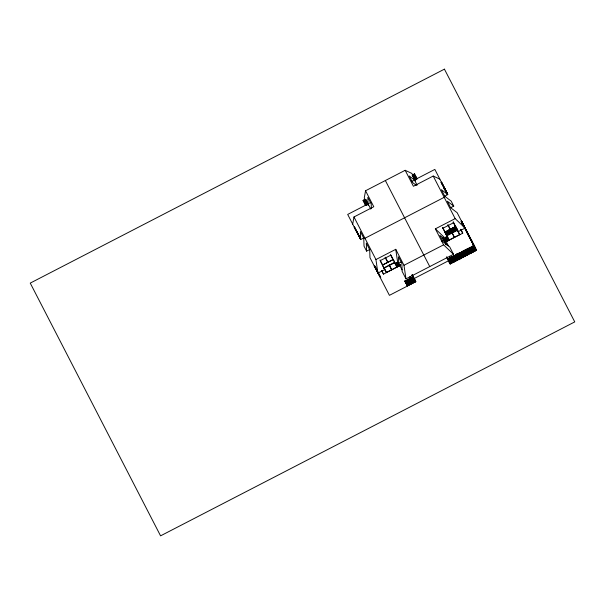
<?xml version="1.0" encoding="UTF-8"?>
<svg xmlns="http://www.w3.org/2000/svg" width="605" height="605" viewBox="0 0 605 605"><rect width="100%" height="100%" fill="white"/><g stroke="black" fill="none" stroke-linecap="round" stroke-linejoin="round"><path stroke-width="0.91" d="M397.243 263.704L397.856 263.561A1.437 0.855 -27.3 0 0 397.485 263.712L397.47 263.591M446.006 238.423L446.15 238.733A1.437 0.855 -27.3 0 0 445.825 238.869L445.787 238.801A1.437 0.855 -27.3 0 1 446.119 238.589L446.24 238.748M446.029 238.151L446.361 238.657L445.855 238.899M446.339 238.544L446.172 238.226M357.971 233.976L358.425 233.938M358.205 234.188L358.213 233.772M374.351 266.155L380.681 277.604L374.283 266.109L374.699 265.943L374.465 266.465L374.283 266.109M444.804 189.395L444.463 189.161L444.478 189.622M444.675 189.516L444.69 188.964M352.692 224.152L353.978 216.968L373.784 206.736L365.556 190.764L405.168 170.3L411.801 173.393L415.643 180.85L409.23 175.979L412.618 182.544L416.316 185.349M365.556 190.764L364.263 197.948L368.105 205.405L367.832 197.366L371.213 203.93L371.372 208.566M398.309 266.185L396.585 262.623M398.657 265.451L397.213 262.903M446.437 239.482L447.019 240.601L445.59 241.334M448.313 259.038L450.982 263.379L448.199 258.819L447.7 259.091M397.356 263.893L397.19 263.394M397.553 263.788L397.349 263.44L397.477 263.901M444.811 232.018L446.135 234.483L456.783 228.841M363.597 200.308L364.127 200.391L366.138 205.072L363.923 200.278M364.989 199.945L364.233 200.338L366.57 204.853L364.558 200.172L364.013 200.043M365.118 199.658L364.225 200.066L366.244 204.747L363.9 200.232M367.764 204.233L365.095 199.892L365.314 199.37M412.686 175.178C417.979 182.551 413.207 180.252 412.791 174.845L413.336 174.974C418.342 182.823 413.517 179.375 413.223 174.618L413.775 174.747L415.786 179.428L413.449 174.913L414.206 174.527L416.542 179.035L413.88 174.694L414.334 174.24M413.033 175.185L413.117 174.807L415.454 179.322L413.465 174.686M414.206 174.527L415.892 179.103L413.449 174.913M405.289 281.038L405.728 280.954M405.191 281.37L405.38 280.803M407.21 282.883L405.728 280.811M405.811 280.584L405.622 281.143L408.262 285.447L405.925 280.932L405.403 280.849M406.136 280.546L408.798 284.894L406.167 280.735M406.242 280.357L406.031 280.879L408.375 285.394L406.356 280.712L405.834 280.629M406.568 280.327L409.237 284.668L406.598 280.508M406.9 280.433L407.331 279.934L409.668 284.448L406.9 280.433L409.562 284.774L407.006 280.244M409.388 283.647L407.331 280.206L407.543 279.684L408.088 279.812L410.432 284.327L407.762 279.979L407.974 279.465L408.526 279.593L410.863 284.1L408.201 279.76L408.413 279.238L408.957 279.366L411.294 283.881L408.738 279.344M409.608 278.897L412.141 283.39C410.054 277.521 407.233 277.022 411.506 283.495L409.517 278.86M409.177 279.124L411.408 283.821L409.388 279.139L408.761 279.245L411.075 283.715L409.063 279.034L409.411 279.185M411.929 281.385L410.364 278.368L410.061 278.716M410.145 278.345L409.933 278.86L412.595 283.208L410.258 278.693L409.736 278.61M410.492 278.497L410.795 278.141L412.807 282.822M410.931 278.27L411.362 278.043M411.029 277.937L410.818 278.459L410.077 277.037M411.256 278.232L412.118 277.513M412.096 277.468L412.852 277.355L414.871 282.036L412.852 277.355M412.557 277.566L414.478 281.015M448.449 258.887L449.076 258.645L451.065 263.281M449.689 256.573L450.392 258.017L449.825 257.843L449.613 258.365L451.958 262.88L449.939 258.199L449.394 258.07C449.507 262.464 454.582 266.495 449.507 258.418L448.849 258.479L451.194 262.993L449.56 259.061M448.774 258.857L451.088 263.326M449.417 258.116L451.602 262.729M449.848 257.889L449.931 258.448M450.173 257.851L452.616 261.768M450.612 257.768L450.906 257.42L452.903 262.056M450.506 257.957L451.239 257.526L453.576 262.041L450.914 257.692C453.379 257.624 455.293 267.44 451.043 257.548M451.148 257.216L451.693 257.344C458.9 271.456 447.155 250.13 452.933 259.205M451.368 257.511L451.451 257.14L453.788 261.655L453.916 261.103M452.661 258.403C449.802 254.471 456.011 259.25 454.552 261.534L452.109 257.08L451.557 256.951M452.669 256.565L452.343 256.875M453.1 256.346L454.794 260.407M454.295 255.998C452.351 254.826 460.602 267.357 454.272 255.96L453.621 256.021L455.958 260.536M453.621 256.165L455.852 260.861L453.841 256.18L453.205 256.286L455.527 260.755L453.508 256.074L453.863 256.225M454.158 255.605L455.164 255.552L457.153 260.195L454.816 255.681L455.376 255.31M454.612 255.423L454.378 255.9L456.722 260.415L454.703 255.734M455.792 255.045L455.247 255.454L457.584 259.969L455.573 255.287L455.051 255.204M458.083 258.494L456.238 254.531L459.21 259.076L456.571 254.773M457.546 254.138L460.08 258.63L457.758 254.153L457.214 254.032L458.265 256.452M457.108 254.357C464.784 269.853 453.168 245.562 458.159 256.512M460.178 258.297L457.539 253.994L458.628 253.707L460.639 258.388L458.303 253.873L458.514 253.359L458.651 253.752M458.106 253.624L457.887 254.145L460.208 258.615L458.189 253.934M458.514 253.359L459.49 253.261M458.968 253.177L458.734 253.654L461.07 258.169L459.059 253.487M459.301 253.283L459.732 253.064L462.265 257.548L459.929 253.034L459.377 252.913M459.399 252.951L459.165 253.427L461.509 257.942L459.271 253.102M459.626 253.245L460.602 252.61L463.135 257.102L460.791 252.588L460.269 252.504M460.488 252.799L460.919 252.3L462.038 254.471M462.159 254.44C460.012 252.293 461.312 250.81 462.485 254.274M461.464 252.02L464.103 256.323L463.581 256.112M461.895 251.801L462.522 251.695L464.867 256.21L462.311 251.672M461.872 251.899L464.428 256.429L461.872 251.899L464.209 256.27L462.22 251.635M462.326 251.574L462.961 251.468L464.95 256.112M463.286 251.309L463.279 250.893L463.09 251.461L465.729 255.764L463.392 251.249L462.855 251.529M462.659 251.68L462.848 251.12M466.576 255.272L463.71 250.674L464.648 252.875M463.71 250.674L463.498 251.188L465.842 255.703L463.823 251.022L463.279 250.893M442.641 237.659L446.278 244.7M464.421 250.44C466.1 248.874 465.82 256.278 467.605 254.743L465.283 250.266L464.935 250.508M464.443 250.478L462.742 251.589M465.57 249.903L466.281 249.752L468.618 254.266L468.247 254.463C467.794 253.85 465.109 248.64 466.304 249.797M465.699 249.699L465.411 250.205L467.748 254.72L468.119 254.523L465.782 250.009L465.177 249.918L466.788 253.48M467.128 249.562C465.048 248.383 468.603 253.608 468.746 254.206C469.556 253.563 467.559 249.464 466.175 249.404M466.697 249.184L467.302 249.283L469.616 253.752C467.597 253.586 466.084 247.536 468.126 249.048M466.924 249.479L467.037 249.086L467.257 249.502M468.051 248.761L468.769 248.466L471.113 252.981L470.735 253.177L468.399 248.663L469.268 248.209C472.906 254.047 471.56 254.735 468.898 248.405C469.518 246.22 472.475 252.61 471.371 252.572C466.115 244.231 471.87 248.572 471.734 252.663L469.389 248.148L469.661 247.596L469.911 247.937L470.425 247.392L472.717 251.824M471.756 246.923L471.408 247.165L473.723 251.635L474.101 251.438L471.756 246.923L471.159 246.825L472.951 250.75M471.023 247.173L473.223 251.892L473.602 251.695L471.257 247.18L473.239 251.604L472.868 251.801L470.546 247.475M472.044 246.56L472.611 246.734M471.65 246.568L472.255 246.666L474.6 251.181L474.222 251.377L471.885 246.863L472.172 246.356L472.777 246.454L475.091 250.924C473.08 250.757 471.56 244.707 473.602 246.22M472.407 246.643L472.52 246.258L472.732 246.666M473.776 245.94C472.649 245.706 475.091 252.149 476.468 250.137L476.158 250.538L473.586 245.57M445.817 238.831L446.082 238.181M398.619 265.383L399.958 264.71M451.164 228.887L452.253 230.989M451.005 231.798L449.848 229.56M363.431 200.308L363.045 200.512L365.662 205.481L363.416 200.27L363.023 200.474L363.597 200.626M414.206 174.081L414.599 173.877L417.155 178.883L414.191 174.043L414.576 173.839L414.349 174.353M363.582 200.679L365.964 199.446M412.255 175.533L414.425 174.414M366.055 199.62L363.673 200.852L365.208 199.839M412.239 175.768L414.516 174.588L412.353 175.722M365.617 200.089L363.771 201.041L363.416 200.27M412.769 175.73L414.614 174.785L414.191 174.043M366.138 201.631L364.512 202.471L364.702 202.841L367.084 201.609M414.054 176.879L415.355 176.206L415.544 176.577L413.593 177.583M366.448 201.692L364.603 202.645L366.237 201.82M413.495 177.394L415.446 176.38L414.153 177.076M367.885 203.167L365.511 204.392L365.7 204.762L367.439 203.613M365.601 204.566L367.666 203.522M416.452 178.324L414.493 179.314L412.882 176.206M414.697 179.451L416.535 178.498L416.346 178.127L414.826 179.163M365.806 204.966L363.794 200.285L364.149 200.437M364.361 200.051L367.001 204.354L364.686 199.884M367.106 204.301L365.48 200.361M370.759 209.103L368.052 203.855L370.752 202.463M411.71 181.303L414.576 180.237M414.591 179.768L414.712 179.216M367.439 204.233L347.693 214.435L360.648 239.588L363.817 237.954M415.038 179.647L434.851 169.415L447.806 194.568L444.637 196.209M367.008 204.626L364.77 199.786L366.985 204.581M439.843 179.133L433.21 176.04L413.404 186.272L405.168 170.3M354.432 227.609L354.643 227.049L354.417 227.571M354.273 227.291L354.659 227.087M441.491 182.241L441.098 182.438L441.469 182.196L447.473 193.902L441.748 182.823L444.902 189.07M441.242 182.718L441.65 182.551M441.348 182.839L441.748 182.823M441.703 183.398L441.794 183.043M442.61 184.623L442.3 184.563M442.724 184.835L444.471 189.433M443.631 187.27L443.722 186.763M356.768 232.063L357.283 232.229M443.926 187.701L444.146 188.246M357.434 232.683L358.455 234.498M444.35 188.669L444.69 189.41L445.083 189.206M357.774 233.863L358.432 234.014M357.706 233.946L358.092 233.742M444.531 189.093L444.917 188.889M357.842 234.218L358.379 234.286M444.675 189.373L445.061 189.168M445.144 189.388L445.28 190.31M445.091 189.713L445.227 190.341M358.72 235.141L359.03 235.753M446.006 191.044L445.734 191.437M359.574 236.797L359.31 236.162M446.172 192.178L446.49 192.783M359.975 237.584L359.93 238.166M359.877 237.924L360.308 237.999M446.921 192.957L446.921 193.971L447.08 193.146M446.777 193.819L447.307 193.986L444.849 189.274M360.489 238.831L354.651 227.813L360.293 238.196M447.057 193.895L441.143 182.445M360.648 238.756L354.25 227.253M364.959 238.264L444.191 197.336M360.648 239.588L360.376 231.556L363.756 238.12L364.036 246.159L366.6 251.12L369.768 249.487M450.581 207.742L453.75 206.101L451.186 201.132L444.773 196.27L441.393 189.705L447.806 194.568M383.941 268.007L384.765 269.603L377.898 273.112L375.939 259.553L395.746 249.321L403.981 265.293L405.985 278.867L453.523 254.312L449.681 246.855L443.268 241.985L439.88 235.421L446.293 240.291L445.288 238.34L435.358 228.856L455.164 218.624L465.094 228.108L458.272 231.632L457.448 230.036M475.522 248.3L461.471 221.075L464.058 226.754M461.502 221.135L464.663 227.911M461.244 221.899L461.728 221.71L474.222 245.94M374.639 266.714L375.032 266.684M374.979 266.571L380.477 277.219M375.425 266.48L374.782 266.858M461.297 222.118L461.842 221.922M445.439 231.896L446.596 234.006L445.469 231.821M447.405 233.59L446.271 231.405L447.435 233.515M447.579 230.785L448.744 232.895M449.152 232.63L447.987 230.52L449.175 232.675M449.984 232.199L448.872 230.059L450.037 232.169M449.386 229.794L450.521 231.98L449.333 229.824M450.725 229.159L451.867 231.223M452.154 228.425L453.266 230.565M452.585 228.145L453.75 230.384L452.616 228.198M452.956 227.949L454.037 230.165L452.979 227.994M453.41 227.775L454.446 229.892M454.219 227.359L455.323 229.499M455.073 226.913L456.215 228.985M461.986 223.57L462.439 223.343M375.614 268.469L376.053 268.181M375.584 268.552L376 268.552M382.405 265.035L393.189 259.462M445.129 232.63L455.913 227.064M463.438 225.264L463.634 225.892M376.537 270.269L376.96 270.412M376.703 270.284L377.202 270.276L376.711 270.579M463.082 225.688L463.536 225.453M453.13 222.232L456.843 228.955M463.075 225.915L463.755 225.62M377.028 270.677L380.681 277.604M464.08 226.104L464.511 227.616M446.021 244.163L442.769 237.659M384.039 268.204L394.823 262.638M446.762 235.806L457.546 230.233M378.269 272.878L377.898 273.112L378.11 272.56M464.723 228.259L464.935 227.707M378.125 272.598L377.717 272.764M464.564 227.949L464.958 227.745M464.708 228.221L465.094 228.024M395.746 249.321L397.75 262.895L395.549 264.03L394.725 262.434M445.288 238.34L447.488 237.198L446.664 235.602M467.037 232.501L465.124 228.289M402.091 269.86L398.703 263.296L401.395 261.904M441.688 241.093L445.227 239.678M443.783 240.193L442.678 237.629M378.851 274.186L374.676 265.905M445.545 241.236L446.838 240.48M400.034 264.869L398.052 265.928L398.309 266.412L399.882 265.527M398.105 266.026L400.434 264.748M445.272 241.592L447.647 240.419L447.859 240.82L445.953 237.145M398.347 266.026L400.518 264.907M445.348 241.75L447.67 240.692L445.945 237.364M398.234 266.276L399.829 265.398M445.386 241.864L447.783 240.677L446.225 241.592M391.571 269.8L386.512 272.416L383.948 267.463M396.85 267.07L391.79 269.686L389.227 264.74M449.235 240.011L454.295 237.402L451.731 232.449M454.514 237.281L459.573 234.672L457.44 230.55M381.876 271.01L383.494 274.133L399.905 265.587M446.256 241.645L462.727 233.205L460.859 229.59M445.469 243.127L443.647 239.928M403.981 265.293L443.594 244.828L453.523 254.312M468.383 234.4L467.998 234.604M468.157 234.914L468.55 234.717M470.463 239.156L467.075 232.736M470.561 239.361L473.836 245.834M471.923 241.259L471.59 241.569M471.567 241.531L471.976 241.372M472.618 243.482L472.936 243.437M446.845 257.435L450.075 263.682M447.178 257.42L449.22 261.496M412.897 276.046L412.587 276.107M447.367 258.441L447.602 258.365M447.791 258.736L447.7 259.311L448.078 259.084M413.283 277.597L405.358 281.696L404.995 280.917L404.79 281.476M413.434 277.007L412.86 276.856L413.419 276.984M458.272 259.439L455.769 254.69C456.586 254.508 460.065 259.462 458.023 259.742L455.678 255.234M474.055 245.403L473.533 245.57L473.874 245.259M405.017 280.962L404.632 281.159L407.573 285.968L405.131 281.264L404.768 281.438M413.268 276.697L412.769 277.181L413.344 276.84M455.792 254.728L456.185 254.531M464.496 250.236L464.043 250.47L464.451 251.166L456.518 255.265L456.162 254.493M455.936 255.007L462.417 251.756M464.186 250.742L464.655 250.553M473.692 245.88L474.161 245.607M405.819 280.992L413.412 277.181M447.851 259.386L456.004 255.068M464.64 250.606L474.123 245.743M405.259 281.499L413.442 277.241M447.882 259.447L456.109 255.257M456.42 255.076L464.36 250.992M464.731 250.78L474.229 245.789M474.32 245.963L474.789 247.664M448.267 259.53L456.2 255.431L455.769 254.69M474.373 246.061L464.829 250.977L464.474 250.198L467.045 255.249M413.85 278.678L448.834 260.604M408.912 281.665L412.436 279.843M448.925 260.997L450.332 260.271M451.194 259.825L452.82 258.985M453.364 258.706L454.665 258.032M455.852 257.42L456.934 256.86L457.123 257.223L449.175 261.398M459.339 255.62L457.267 256.694L457.456 257.057L465.381 252.966L465.192 252.595M460.639 254.947L464.209 253.351M466.092 252.134L465.759 252.769L474.872 248.058L474.683 247.695M469.079 250.583L472.936 248.595L472.255 246.666M406.189 283.299L414.448 279.026L414.183 279.313M448.781 261.292L457.04 257.049M457.35 256.868L465.283 252.769M465.661 252.572L474.774 247.868M414.266 279.48L406.288 283.488L406.099 283.125M475.311 248.549L475.492 249.033M407.883 284.637L414.228 281.355M414.78 281.068L415.355 280.796M449.712 263.107L453.493 261.073M459.036 258.214L458.446 258.978L466.379 254.887L466.183 254.516M459.475 257.987L460.768 257.314L459.876 255.582M461.312 257.034L462.938 256.195L462.908 256.943M463.801 255.749L465.101 255.076M467.461 253.858L466.568 254.319L466.757 254.69L475.991 250.009M469.079 253.026L473.435 250.773M475.901 249.691L476.082 250.175L475.81 249.525M407.188 285.22L415.438 280.962M449.795 263.266L458.023 258.955M458.348 258.789L466.273 254.69M466.652 254.501L476.226 249.668M415.234 281.219L407.286 285.409L407.097 285.046M450.105 263.205L458.121 259.152L457.932 258.781L454.68 260.46L452.774 256.649M409.6 278.754L412.27 283.102M412.928 279.873L414.433 281.983M451.625 262.774L450.755 260.294M454.022 261.042L454.552 261.262L454.347 260.876M456.389 260.309L456.42 259.568M456.525 259.507L457.146 259.916M457.69 259.636L455.678 254.955M457.017 254.319L459.339 258.789M459.445 258.728L457.758 254.153M457.887 253.873L460.201 258.343L460.617 258.07L458.318 253.646M461.176 257.836L461.305 257.284M459.724 252.92L462.046 257.39L460.027 252.709M463.044 256.142L463.347 256.717L463.468 256.165M462.545 251.74L464.965 255.877M465.404 255.658L464.285 254.289M465.51 255.597L465.638 255.045M467.09 254.055L467.763 254.44M467.884 254.372L468.058 253.798M468.754 253.918L468.187 253.729M469.177 253.215L469.752 253.404L469.45 252.829M468.535 248.315L470.871 252.829L471.25 252.633L468.928 248.163M469.556 247.846L471.87 252.315L472.218 252.081L469.904 247.604M473.859 251.287L474.033 250.704M474.736 250.833L474.161 250.644M475.159 250.13L475.727 250.319M407.505 285.84L405.297 281.181M406.681 280.138L406.484 280.697L409.131 285L406.787 280.486L406.265 280.402M407.331 280.206L409.668 284.721L407.437 280.017M413.465 282.762L410.795 278.413M410.167 278.391C413.699 281.045 414.024 287.435 410.364 278.64L411.12 278.247L413.896 282.535L411.339 278.005M411.665 277.967L414.002 282.482L411.771 277.778M412.096 277.74L414.765 282.089L412.209 277.559M450.483 257.919L453.145 262.26L450.808 257.745L450.286 257.662L450.067 258.184L452.389 262.653L450.37 257.972M454.446 261.594L451.784 257.246M455.421 261.088L453.19 256.384L455.399 261.042M460.034 252.981L462.696 257.329L460.36 252.814L459.815 252.686M463.649 256.777L463.241 257.049L460.904 252.535M467.4 249.177L469.737 253.692C470.569 253.102 468.542 248.882 467.196 248.927M470.236 253.434C469.956 248.973 465.275 245.653 470.214 253.389M472.876 246.348L475.22 250.863C476.044 250.273 474.025 246.054 472.671 246.099M414.175 278.504L415.824 281.703L389.416 295.346L369.98 257.692L369.708 249.653L366.32 243.089L366.6 251.12M448.509 260.778L450.158 263.969L476.558 250.311L457.138 212.673L450.725 207.802L447.337 201.238L453.75 206.101M397.447 263.818L397.863 263.606M463.733 250.72L464.277 250.841M461.01 252.345L463.566 256.883M455.482 254.977L456.026 255.106M449.53 258.464L449.175 258.312L449.394 258.728M446.407 239.406L445.552 238.007M448.441 245.917L445.053 239.353M461.607 221.475L476.528 250.341M461.192 221.324L476.143 250.304M461.146 221.453L462.303 223.691M462.333 224.001L463.498 226.24M473.231 246.409L473.019 246.001M472.021 246.515L472.792 248.005M471.522 246.772L472.679 249.003M472.558 249.071L471.416 246.878M460.7 229.303L462.727 233.205M470.047 247.589L472.369 252.058M469.888 247.891L472.233 252.406L472.581 252.164L470.267 247.695L469.661 247.596M469.177 250.78L470.35 253.041L470.728 252.852L468.769 248.466M469.056 250.841L470.229 253.109L469.873 253.344L469.079 251.809M467.748 249.245L467.536 248.829M453.349 222.118L459.868 234.687M466.757 249.759L466.538 249.343M454.627 227.094L455.754 229.272M466.13 250.077L465.918 249.668M465.548 249.857L466.319 251.347M454.899 229.718L453.765 227.533L454.922 229.65M466.19 251.415L465.782 250.009M453.334 227.76L454.468 229.938M464.027 250.432L466.992 255.272M463.929 250.689L465.086 252.928M466.069 254.826L466.266 255.204L465.744 254.992M464.542 252.935L463.634 251.045M451.617 228.645L452.805 230.8M462.651 251.408L464.973 256.149M448.063 224.841L450.695 229.923M451.95 232.335L454.582 237.417M450.249 229.355L451.375 231.534M447.844 224.954L450.475 230.036M463.37 255.703L461.464 252.164M461.343 253.918L462.712 256.558M460.465 252.482L462.606 256.611M449.606 232.456L448.365 230.202L449.507 232.403M460.163 252.693L462.802 256.996M459.596 252.928L461.736 257.057M460.208 255.166L459.187 253.2M447.133 230.966L448.26 233.144M458.945 253.79L458.734 253.382M459.452 255.56L460.745 258.063M446.702 231.186L447.882 233.341M457.97 253.767L460.314 258.282M447.027 233.787L445.84 231.632L446.974 233.81M442.784 227.571L445.416 232.653M446.671 235.065L449.303 240.14M449.084 240.261L442.497 227.556L442.868 228.274L453.652 222.708L453.281 221.982M446.051 237.107L447.98 240.828L447.708 240.298M455.24 255.181L457.493 259.25M445.756 237.228L447.518 240.631M454.915 255.348L457.055 259.477M454.831 255.446L456.949 259.53M413.033 174.905L415.151 178.997M445.62 237.894L447.019 240.601M412.686 175.034L413.843 177.265M454.589 256.044L454.378 255.628M413.737 177.325L412.36 175.064L412.663 175.79M454.052 255.794L454.824 257.284M453.962 255.892L454.158 256.263M455.089 258.055L456.087 259.984M442.535 237.788L446.316 244.866M453.092 258.184L452.343 256.732M452.207 256.747L452.979 258.237M450.589 257.586L452.729 261.715M449.53 256.286L450.339 257.851M450.15 257.813L451.307 260.044M450.861 260.241L452.381 262.381M448.418 258.706L451.08 263.054M446.997 257.057L450.483 263.803M446.966 257.133L450.256 263.485M446.641 257.042L450.158 263.969M429.754 266.586L385.362 180.532M412.141 274.587L415.824 281.703M412.118 275.199L415.378 281.499M412.065 275.23L415.499 281.87L412.156 275.275M412.043 278.436L413.676 282.376L411.355 277.907M411.226 277.914L413.57 282.709M410.901 278.088L413.563 282.429M409.918 276.75L410.727 278.308M410.47 278.308L412.035 281.333M410.447 279.321L411.219 280.811M410.311 279.336L411.884 282.361M408.322 279.472L410.258 283.193M408.579 280.228L410.122 283.208M409.434 282.679L407.899 279.835M365.919 200.414L367.485 203.439M367.379 203.492L365.42 199.726L364.875 199.597M365.586 200.308L367.545 204.074M396.404 262.646L398.317 266.336M396.404 262.736L398.241 266.518L397.969 265.996M397.137 267.085L390.928 255.106L380.144 260.679L386.361 272.658M390.406 254.629L393.038 259.704M394.286 262.124L396.918 267.198M385.34 257.246L387.971 262.32M385.12 257.359L387.752 262.434M389.431 265.678L391.639 269.928M380.061 259.976L382.693 265.05M375.032 266.215L376.802 269.747M354.78 227.397L360.459 238.408M357.91 233.87L360.353 238.574M441.484 182.967L441.794 183.572M441.937 183.852L442.436 184.812M445.567 190.87L445.885 191.482M446.21 192.11L446.543 192.761M464.882 228.35L474.902 247.77M475.22 248.383L475.545 249.01M461.539 221.997L461.653 221.453M463.279 225.385L463.506 225.68M473.511 245.524L473.942 246.265M433.21 176.04L455.164 218.624M416.83 179.057L414.009 174.406M414.41 179.912L417.117 185.16M453.213 256.429L455.391 260.77M435.358 228.856L443.594 244.828M449.303 261.655L450.475 263.788M412.27 274.965L415.635 281.469M408.957 279.366L410.621 283.896M397.75 262.895L398.755 264.846L398.476 256.807L401.864 263.372L402.143 271.411L405.985 278.867M365.783 204.929L365.987 205.314M353.978 216.968L375.939 259.553M381.634 270.518L383.494 274.133M357.895 233.795L358.273 234.559M374.873 266.76L374.495 265.996L376.953 270.775M452.759 256.611L455.315 261.141L452.759 256.611M461.441 252.119L463.672 256.822L461.441 252.119M470.524 247.43C472.686 254.312 474.796 252.966 470.524 247.43M444.433 69.151L30.25 283.102L160.567 535.848L574.75 321.898L444.433 69.151M455.618 226.497L444.925 232.244L455.618 226.497M393.258 259.59L382.473 265.164L383.873 267.879L394.657 262.313L393.258 259.59M455.981 227.193L445.197 232.766L446.596 235.481L457.38 229.908L455.981 227.193M456.707 228.69L445.998 234.218L456.714 228.713M471.794 241.017L471.408 241.221L471.817 241.055"/></g></svg>
